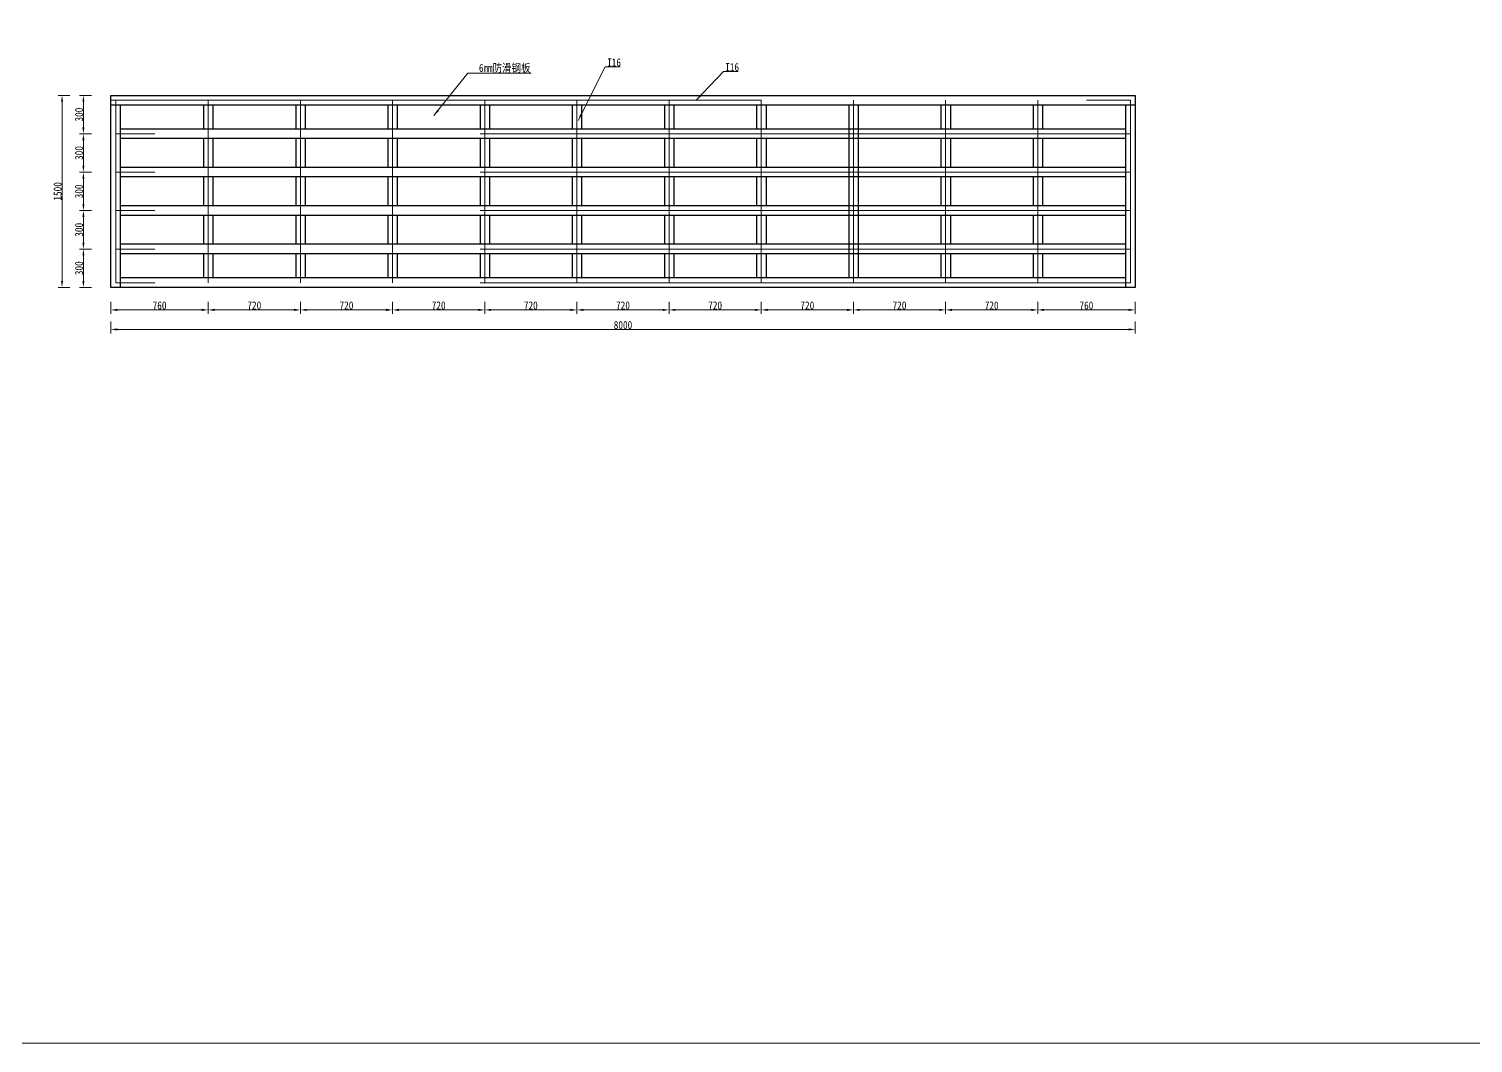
# Model space of a CAD drawing. Header units: millimetres. Extents: x -724662 to -98163, y -2532159 to 119496.
# Drawn here: x -99239.8 to -99127, y 114281.1 to 114360.4 of the extents above; entities that cross this region are included whole.
import ezdxf

# ---------------------------------------------------------------- set-up
doc = ezdxf.new("R2010")
doc.units = ezdxf.units.MM
doc.header["$LTSCALE"] = 20
doc.linetypes.add('DASHED', pattern=[19.05, 12.7, -6.35])
for name, color, linetype, lineweight in [('1粗实线', 1, 'Continuous', 30), ('4虚线', 2, 'DASHED', 18), ('标注', 1, 'Continuous', 13)]:
    doc.layers.add(name, color=color, linetype=linetype, lineweight=lineweight)
doc.styles.get("Standard").update_dxf_attribs({"font": 'simsun.ttf', "width": 0.85})
doc.dimstyles.new('100---0.25', dxfattribs={"dimscale": 0.25, "dimtxt": 2.5, "dimasz": 2, "dimexe": 1.25, "dimexo": 1.25, "dimgap": 0.125, "dimtad": 1, "dimdec": 0, "dimlfac": 100, "dimdsep": 46, "dimtxsty": 'Standard', "dimcen": 0.001, "dimclrd": 256, "dimclre": 256, "dimclrt": 7, "dimadec": 4, "dimazin": 2, "dimtfac": 1, "dimtdec": 0, "dimtmove": 1, "dimatfit": 2, "dimfxlon": 1, "dimlwd": -1, "dimlwe": -1, "dimarcsym": 0})

# ---------------------------------------------------------------- blocks, each defined once
blk = doc.blocks.new('*D695')
at = {"layer": 'Defpoints', "color": 0, "transparency": 16777216}
for p in [(-99235.52, 114343.16), (-99229.16, 114343.16), (-99230.89, 114340.16)]:
    blk.add_point(p, dxfattribs=at)
at = {"layer": '标注', "linetype": 'ByBlock', "transparency": 16777216}
blk.add_line((-99234.89, 114343.16), (-99235.83, 114343.16), dxfattribs=at)
at = {"layer": '标注', "transparency": 16777216}
for p, q in [((-99235.52, 114340.66), (-99235.52, 114342.66)), ((-99234.89, 114340.16), (-99235.83, 114340.16))]:
    blk.add_line(p, q, dxfattribs=at)
for points in [[(-99235.6, 114342.66), (-99235.44, 114342.66), (-99235.52, 114343.16)], [(-99235.6, 114340.66), (-99235.44, 114340.66), (-99235.52, 114340.16)]]:
    blk.add_solid(points, dxfattribs=at)
at = {"layer": '标注', "color": 7, "transparency": 16777216, "insert": (-99235.86, 114341.66), "char_height": 0.625, "attachment_point": 5, "rotation": 90}
blk.add_mtext('300', dxfattribs=at)
blk = doc.blocks.new('*D696')
at = {"layer": 'Defpoints', "color": 0, "transparency": 16777216}
for p in [(-99235.52, 114346.16), (-99229.16, 114346.16), (-99229.16, 114343.16)]:
    blk.add_point(p, dxfattribs=at)
at = {"layer": '标注', "linetype": 'ByBlock', "transparency": 16777216}
blk.add_line((-99234.89, 114346.16), (-99235.83, 114346.16), dxfattribs=at)
at = {"layer": '标注', "transparency": 16777216}
for p, q in [((-99235.52, 114343.66), (-99235.52, 114345.66)), ((-99234.89, 114343.16), (-99235.83, 114343.16))]:
    blk.add_line(p, q, dxfattribs=at)
for points in [[(-99235.6, 114345.66), (-99235.44, 114345.66), (-99235.52, 114346.16)], [(-99235.6, 114343.66), (-99235.44, 114343.66), (-99235.52, 114343.16)]]:
    blk.add_solid(points, dxfattribs=at)
at = {"layer": '标注', "color": 7, "transparency": 16777216, "insert": (-99235.86, 114344.66), "char_height": 0.625, "attachment_point": 5, "rotation": 90}
blk.add_mtext('300', dxfattribs=at)
blk = doc.blocks.new('*D697')
at = {"layer": 'Defpoints', "color": 0, "transparency": 16777216}
for p in [(-99235.52, 114349.16), (-99229.16, 114349.16), (-99229.16, 114346.16)]:
    blk.add_point(p, dxfattribs=at)
at = {"layer": '标注', "linetype": 'ByBlock', "transparency": 16777216}
blk.add_line((-99234.89, 114349.16), (-99235.83, 114349.16), dxfattribs=at)
at = {"layer": '标注', "transparency": 16777216}
for p, q in [((-99235.52, 114346.66), (-99235.52, 114348.66)), ((-99234.89, 114346.16), (-99235.83, 114346.16))]:
    blk.add_line(p, q, dxfattribs=at)
for points in [[(-99235.6, 114348.66), (-99235.44, 114348.66), (-99235.52, 114349.16)], [(-99235.6, 114346.66), (-99235.44, 114346.66), (-99235.52, 114346.16)]]:
    blk.add_solid(points, dxfattribs=at)
at = {"layer": '标注', "color": 7, "transparency": 16777216, "insert": (-99235.86, 114347.66), "char_height": 0.625, "attachment_point": 5, "rotation": 90}
blk.add_mtext('300', dxfattribs=at)
blk = doc.blocks.new('*D698')
at = {"layer": 'Defpoints', "color": 0, "transparency": 16777216}
for p in [(-99235.52, 114352.16), (-99229.16, 114352.16), (-99229.16, 114349.16)]:
    blk.add_point(p, dxfattribs=at)
at = {"layer": '标注', "linetype": 'ByBlock', "transparency": 16777216}
blk.add_line((-99234.89, 114352.16), (-99235.83, 114352.16), dxfattribs=at)
at = {"layer": '标注', "transparency": 16777216}
for p, q in [((-99235.52, 114349.66), (-99235.52, 114351.66)), ((-99234.89, 114349.16), (-99235.83, 114349.16))]:
    blk.add_line(p, q, dxfattribs=at)
for points in [[(-99235.6, 114351.66), (-99235.44, 114351.66), (-99235.52, 114352.16)], [(-99235.6, 114349.66), (-99235.44, 114349.66), (-99235.52, 114349.16)]]:
    blk.add_solid(points, dxfattribs=at)
at = {"layer": '标注', "color": 7, "transparency": 16777216, "insert": (-99235.86, 114350.66), "char_height": 0.625, "attachment_point": 5, "rotation": 90}
blk.add_mtext('300', dxfattribs=at)
blk = doc.blocks.new('*D699')
at = {"layer": 'Defpoints', "color": 0, "transparency": 16777216}
for p in [(-99235.52, 114355.16), (-99234.21, 114355.16), (-99229.16, 114352.16)]:
    blk.add_point(p, dxfattribs=at)
at = {"layer": '标注', "linetype": 'ByBlock', "transparency": 16777216}
blk.add_line((-99234.89, 114355.16), (-99235.83, 114355.16), dxfattribs=at)
at = {"layer": '标注', "transparency": 16777216}
for p, q in [((-99235.52, 114352.66), (-99235.52, 114354.66)), ((-99234.89, 114352.16), (-99235.83, 114352.16))]:
    blk.add_line(p, q, dxfattribs=at)
for points in [[(-99235.6, 114354.66), (-99235.44, 114354.66), (-99235.52, 114355.16)], [(-99235.6, 114352.66), (-99235.44, 114352.66), (-99235.52, 114352.16)]]:
    blk.add_solid(points, dxfattribs=at)
at = {"layer": '标注', "color": 7, "transparency": 16777216, "insert": (-99235.86, 114353.66), "char_height": 0.625, "attachment_point": 5, "rotation": 90}
blk.add_mtext('300', dxfattribs=at)
blk = doc.blocks.new('*D700')
at = {"layer": 'Defpoints', "color": 0, "transparency": 16777216}
for p in [(-99233.37, 114340.16), (-99225.77, 114340.53), (-99225.77, 114338.4)]:
    blk.add_point(p, dxfattribs=at)
at = {"layer": '标注', "transparency": 16777216}
for p, q in [((-99233.37, 114339.03), (-99233.37, 114338.09)), ((-99232.87, 114338.4), (-99226.27, 114338.4))]:
    blk.add_line(p, q, dxfattribs=at)
at = {"layer": '标注', "linetype": 'ByBlock', "transparency": 16777216}
blk.add_line((-99225.77, 114339.03), (-99225.77, 114338.09), dxfattribs=at)
at = {"layer": '标注', "transparency": 16777216}
for points in [[(-99232.87, 114338.49), (-99232.87, 114338.32), (-99233.37, 114338.4)], [(-99226.27, 114338.49), (-99226.27, 114338.32), (-99225.77, 114338.4)]]:
    blk.add_solid(points, dxfattribs=at)
at = {"layer": '标注', "color": 7, "transparency": 16777216, "insert": (-99229.57, 114338.75), "char_height": 0.625, "attachment_point": 5}
blk.add_mtext('760', dxfattribs=at)
blk = doc.blocks.new('*D701')
at = {"layer": 'Defpoints', "color": 0, "transparency": 16777216}
for p in [(-99225.77, 114340.53), (-99218.57, 114340.53), (-99218.57, 114338.4)]:
    blk.add_point(p, dxfattribs=at)
at = {"layer": '标注', "transparency": 16777216}
for p, q in [((-99225.77, 114339.03), (-99225.77, 114338.09)), ((-99225.27, 114338.4), (-99219.07, 114338.4))]:
    blk.add_line(p, q, dxfattribs=at)
at = {"layer": '标注', "linetype": 'ByBlock', "transparency": 16777216}
blk.add_line((-99218.57, 114339.03), (-99218.57, 114338.09), dxfattribs=at)
at = {"layer": '标注', "transparency": 16777216}
for points in [[(-99225.27, 114338.49), (-99225.27, 114338.32), (-99225.77, 114338.4)], [(-99219.07, 114338.49), (-99219.07, 114338.32), (-99218.57, 114338.4)]]:
    blk.add_solid(points, dxfattribs=at)
at = {"layer": '标注', "color": 7, "transparency": 16777216, "insert": (-99222.17, 114338.75), "char_height": 0.625, "attachment_point": 5}
blk.add_mtext('720', dxfattribs=at)
blk = doc.blocks.new('*D702')
at = {"layer": 'Defpoints', "color": 0, "transparency": 16777216}
for p in [(-99218.57, 114340.53), (-99211.37, 114340.53), (-99211.37, 114338.4)]:
    blk.add_point(p, dxfattribs=at)
at = {"layer": '标注', "transparency": 16777216}
for p, q in [((-99218.57, 114339.03), (-99218.57, 114338.09)), ((-99218.07, 114338.4), (-99211.87, 114338.4))]:
    blk.add_line(p, q, dxfattribs=at)
at = {"layer": '标注', "linetype": 'ByBlock', "transparency": 16777216}
blk.add_line((-99211.37, 114339.03), (-99211.37, 114338.09), dxfattribs=at)
at = {"layer": '标注', "transparency": 16777216}
for points in [[(-99218.07, 114338.49), (-99218.07, 114338.32), (-99218.57, 114338.4)], [(-99211.87, 114338.49), (-99211.87, 114338.32), (-99211.37, 114338.4)]]:
    blk.add_solid(points, dxfattribs=at)
at = {"layer": '标注', "color": 7, "transparency": 16777216, "insert": (-99214.97, 114338.75), "char_height": 0.625, "attachment_point": 5}
blk.add_mtext('720', dxfattribs=at)
blk = doc.blocks.new('*D703')
at = {"layer": 'Defpoints', "color": 0, "transparency": 16777216}
for p in [(-99211.37, 114340.53), (-99204.17, 114340.53), (-99204.17, 114338.4)]:
    blk.add_point(p, dxfattribs=at)
at = {"layer": '标注', "transparency": 16777216}
for p, q in [((-99211.37, 114339.03), (-99211.37, 114338.09)), ((-99210.87, 114338.4), (-99204.67, 114338.4))]:
    blk.add_line(p, q, dxfattribs=at)
at = {"layer": '标注', "linetype": 'ByBlock', "transparency": 16777216}
blk.add_line((-99204.17, 114339.03), (-99204.17, 114338.09), dxfattribs=at)
at = {"layer": '标注', "transparency": 16777216}
for points in [[(-99210.87, 114338.49), (-99210.87, 114338.32), (-99211.37, 114338.4)], [(-99204.67, 114338.49), (-99204.67, 114338.32), (-99204.17, 114338.4)]]:
    blk.add_solid(points, dxfattribs=at)
at = {"layer": '标注', "color": 7, "transparency": 16777216, "insert": (-99207.77, 114338.75), "char_height": 0.625, "attachment_point": 5}
blk.add_mtext('720', dxfattribs=at)
blk = doc.blocks.new('*D704')
at = {"layer": 'Defpoints', "color": 0, "transparency": 16777216}
for p in [(-99204.17, 114340.53), (-99196.97, 114340.53), (-99196.97, 114338.4)]:
    blk.add_point(p, dxfattribs=at)
at = {"layer": '标注', "transparency": 16777216}
for p, q in [((-99204.17, 114339.03), (-99204.17, 114338.09)), ((-99203.67, 114338.4), (-99197.47, 114338.4))]:
    blk.add_line(p, q, dxfattribs=at)
at = {"layer": '标注', "linetype": 'ByBlock', "transparency": 16777216}
blk.add_line((-99196.97, 114339.03), (-99196.97, 114338.09), dxfattribs=at)
at = {"layer": '标注', "transparency": 16777216}
for points in [[(-99203.67, 114338.49), (-99203.67, 114338.32), (-99204.17, 114338.4)], [(-99197.47, 114338.49), (-99197.47, 114338.32), (-99196.97, 114338.4)]]:
    blk.add_solid(points, dxfattribs=at)
at = {"layer": '标注', "color": 7, "transparency": 16777216, "insert": (-99200.57, 114338.75), "char_height": 0.625, "attachment_point": 5}
blk.add_mtext('720', dxfattribs=at)
blk = doc.blocks.new('*D705')
at = {"layer": 'Defpoints', "color": 0, "transparency": 16777216}
for p in [(-99196.97, 114340.53), (-99189.77, 114340.53), (-99189.77, 114338.4)]:
    blk.add_point(p, dxfattribs=at)
at = {"layer": '标注', "transparency": 16777216}
for p, q in [((-99196.97, 114339.03), (-99196.97, 114338.09)), ((-99196.47, 114338.4), (-99190.27, 114338.4))]:
    blk.add_line(p, q, dxfattribs=at)
at = {"layer": '标注', "linetype": 'ByBlock', "transparency": 16777216}
blk.add_line((-99189.77, 114339.03), (-99189.77, 114338.09), dxfattribs=at)
at = {"layer": '标注', "transparency": 16777216}
for points in [[(-99196.47, 114338.49), (-99196.47, 114338.32), (-99196.97, 114338.4)], [(-99190.27, 114338.49), (-99190.27, 114338.32), (-99189.77, 114338.4)]]:
    blk.add_solid(points, dxfattribs=at)
at = {"layer": '标注', "color": 7, "transparency": 16777216, "insert": (-99193.37, 114338.75), "char_height": 0.625, "attachment_point": 5}
blk.add_mtext('720', dxfattribs=at)
blk = doc.blocks.new('*D706')
at = {"layer": 'Defpoints', "color": 0, "transparency": 16777216}
for p in [(-99189.77, 114340.53), (-99182.57, 114340.9), (-99182.57, 114338.4)]:
    blk.add_point(p, dxfattribs=at)
at = {"layer": '标注', "transparency": 16777216}
for p, q in [((-99189.77, 114339.03), (-99189.77, 114338.09)), ((-99189.27, 114338.4), (-99183.07, 114338.4))]:
    blk.add_line(p, q, dxfattribs=at)
at = {"layer": '标注', "linetype": 'ByBlock', "transparency": 16777216}
blk.add_line((-99182.57, 114339.03), (-99182.57, 114338.09), dxfattribs=at)
at = {"layer": '标注', "transparency": 16777216}
for points in [[(-99189.27, 114338.49), (-99189.27, 114338.32), (-99189.77, 114338.4)], [(-99183.07, 114338.49), (-99183.07, 114338.32), (-99182.57, 114338.4)]]:
    blk.add_solid(points, dxfattribs=at)
at = {"layer": '标注', "color": 7, "transparency": 16777216, "insert": (-99186.17, 114338.75), "char_height": 0.625, "attachment_point": 5}
blk.add_mtext('720', dxfattribs=at)
blk = doc.blocks.new('*D707')
at = {"layer": 'Defpoints', "color": 0, "transparency": 16777216}
for p in [(-99182.57, 114340.9), (-99175.37, 114340.53), (-99175.37, 114338.4)]:
    blk.add_point(p, dxfattribs=at)
at = {"layer": '标注', "transparency": 16777216}
for p, q in [((-99182.57, 114339.03), (-99182.57, 114338.09)), ((-99182.07, 114338.4), (-99175.87, 114338.4))]:
    blk.add_line(p, q, dxfattribs=at)
at = {"layer": '标注', "linetype": 'ByBlock', "transparency": 16777216}
blk.add_line((-99175.37, 114339.03), (-99175.37, 114338.09), dxfattribs=at)
at = {"layer": '标注', "transparency": 16777216}
for points in [[(-99182.07, 114338.49), (-99182.07, 114338.32), (-99182.57, 114338.4)], [(-99175.87, 114338.49), (-99175.87, 114338.32), (-99175.37, 114338.4)]]:
    blk.add_solid(points, dxfattribs=at)
at = {"layer": '标注', "color": 7, "transparency": 16777216, "insert": (-99178.97, 114338.75), "char_height": 0.625, "attachment_point": 5}
blk.add_mtext('720', dxfattribs=at)
blk = doc.blocks.new('*D708')
at = {"layer": 'Defpoints', "color": 0, "transparency": 16777216}
for p in [(-99175.37, 114340.53), (-99168.17, 114340.53), (-99168.17, 114338.4)]:
    blk.add_point(p, dxfattribs=at)
at = {"layer": '标注', "transparency": 16777216}
for p, q in [((-99175.37, 114339.03), (-99175.37, 114338.09)), ((-99174.87, 114338.4), (-99168.67, 114338.4))]:
    blk.add_line(p, q, dxfattribs=at)
at = {"layer": '标注', "linetype": 'ByBlock', "transparency": 16777216}
blk.add_line((-99168.17, 114339.03), (-99168.17, 114338.09), dxfattribs=at)
at = {"layer": '标注', "transparency": 16777216}
for points in [[(-99174.87, 114338.49), (-99174.87, 114338.32), (-99175.37, 114338.4)], [(-99168.67, 114338.49), (-99168.67, 114338.32), (-99168.17, 114338.4)]]:
    blk.add_solid(points, dxfattribs=at)
at = {"layer": '标注', "color": 7, "transparency": 16777216, "insert": (-99171.77, 114338.75), "char_height": 0.625, "attachment_point": 5}
blk.add_mtext('720', dxfattribs=at)
blk = doc.blocks.new('*D709')
at = {"layer": 'Defpoints', "color": 0, "transparency": 16777216}
for p in [(-99168.17, 114340.53), (-99160.97, 114340.53), (-99160.97, 114338.4)]:
    blk.add_point(p, dxfattribs=at)
at = {"layer": '标注', "transparency": 16777216}
for p, q in [((-99168.17, 114339.03), (-99168.17, 114338.09)), ((-99167.67, 114338.4), (-99161.47, 114338.4))]:
    blk.add_line(p, q, dxfattribs=at)
at = {"layer": '标注', "linetype": 'ByBlock', "transparency": 16777216}
blk.add_line((-99160.97, 114339.03), (-99160.97, 114338.09), dxfattribs=at)
at = {"layer": '标注', "transparency": 16777216}
for points in [[(-99167.67, 114338.49), (-99167.67, 114338.32), (-99168.17, 114338.4)], [(-99161.47, 114338.49), (-99161.47, 114338.32), (-99160.97, 114338.4)]]:
    blk.add_solid(points, dxfattribs=at)
at = {"layer": '标注', "color": 7, "transparency": 16777216, "insert": (-99164.57, 114338.75), "char_height": 0.625, "attachment_point": 5}
blk.add_mtext('720', dxfattribs=at)
blk = doc.blocks.new('*D710')
at = {"layer": 'Defpoints', "color": 0, "transparency": 16777216}
for p in [(-99160.97, 114340.53), (-99153.37, 114340.16), (-99153.37, 114338.4)]:
    blk.add_point(p, dxfattribs=at)
at = {"layer": '标注', "transparency": 16777216}
for p, q in [((-99160.97, 114339.03), (-99160.97, 114338.09)), ((-99160.47, 114338.4), (-99153.87, 114338.4))]:
    blk.add_line(p, q, dxfattribs=at)
at = {"layer": '标注', "linetype": 'ByBlock', "transparency": 16777216}
blk.add_line((-99153.37, 114339.03), (-99153.37, 114338.09), dxfattribs=at)
at = {"layer": '标注', "transparency": 16777216}
for points in [[(-99160.47, 114338.49), (-99160.47, 114338.32), (-99160.97, 114338.4)], [(-99153.87, 114338.49), (-99153.87, 114338.32), (-99153.37, 114338.4)]]:
    blk.add_solid(points, dxfattribs=at)
at = {"layer": '标注', "color": 7, "transparency": 16777216, "insert": (-99157.17, 114338.75), "char_height": 0.625, "attachment_point": 5}
blk.add_mtext('760', dxfattribs=at)
blk = doc.blocks.new('*D711')
at = {"layer": 'Defpoints', "color": 0, "transparency": 16777216}
for p in [(-99233.37, 114340.16), (-99153.37, 114340.16), (-99153.37, 114336.88)]:
    blk.add_point(p, dxfattribs=at)
at = {"layer": '标注', "transparency": 16777216}
for p, q in [((-99233.37, 114337.5), (-99233.37, 114336.56)), ((-99232.87, 114336.88), (-99153.87, 114336.88))]:
    blk.add_line(p, q, dxfattribs=at)
at = {"layer": '标注', "linetype": 'ByBlock', "transparency": 16777216}
blk.add_line((-99153.37, 114337.5), (-99153.37, 114336.56), dxfattribs=at)
at = {"layer": '标注', "transparency": 16777216}
for points in [[(-99232.87, 114336.96), (-99232.87, 114336.79), (-99233.37, 114336.88)], [(-99153.87, 114336.96), (-99153.87, 114336.79), (-99153.37, 114336.88)]]:
    blk.add_solid(points, dxfattribs=at)
at = {"layer": '标注', "color": 7, "transparency": 16777216, "insert": (-99193.37, 114337.22), "char_height": 0.625, "attachment_point": 5}
blk.add_mtext('8000', dxfattribs=at)
blk = doc.blocks.new('*D712')
at = {"layer": 'Defpoints', "color": 0, "transparency": 16777216}
for p in [(-99237.19, 114355.16), (-99234.21, 114355.16), (-99230.15, 114340.16)]:
    blk.add_point(p, dxfattribs=at)
at = {"layer": '标注', "linetype": 'ByBlock', "transparency": 16777216}
blk.add_line((-99236.57, 114355.16), (-99237.5, 114355.16), dxfattribs=at)
at = {"layer": '标注', "transparency": 16777216}
for p, q in [((-99237.19, 114340.66), (-99237.19, 114354.66)), ((-99236.57, 114340.16), (-99237.5, 114340.16))]:
    blk.add_line(p, q, dxfattribs=at)
for points in [[(-99237.27, 114354.66), (-99237.11, 114354.66), (-99237.19, 114355.16)], [(-99237.27, 114340.66), (-99237.11, 114340.66), (-99237.19, 114340.16)]]:
    blk.add_solid(points, dxfattribs=at)
at = {"layer": '标注', "color": 7, "transparency": 16777216, "insert": (-99237.53, 114347.66), "char_height": 0.625, "attachment_point": 5, "rotation": 90}
blk.add_mtext('1500', dxfattribs=at)

msp = doc.modelspace()

# ---------------------------------------------------------------- linework, layer by layer
at = {"layer": '1粗实线'}
for p, q in [((-99233.3681, 114355.1556), (-99153.3681, 114355.1556)), ((-99233.3681, 114340.1556), (-99233.3681, 114355.1556)), ((-99153.3681, 114355.1556), (-99153.3681, 114340.1556)), ((-99233.3681, 114354.4156), (-99153.3681, 114354.4156)), ((-99232.6281, 114340.1556), (-99232.6281, 114354.4156)), ((-99226.1381, 114354.4156), (-99226.1381, 114352.5256)), ((-99225.3981, 114354.4156), (-99225.3981, 114352.5256)), ((-99218.9381, 114354.4156), (-99218.9381, 114352.5256)), ((-99218.1981, 114354.4156), (-99218.1981, 114352.5256)), ((-99211.7381, 114354.4156), (-99211.7381, 114352.5256)), ((-99210.9981, 114354.4156), (-99210.9981, 114352.5256)), ((-99204.5381, 114354.4156), (-99204.5381, 114352.5256)), ((-99203.7981, 114354.4156), (-99203.7981, 114352.5256)), ((-99197.3381, 114354.4156), (-99197.3381, 114352.5256)), ((-99196.5981, 114354.4156), (-99196.5981, 114352.5256)), ((-99190.1381, 114354.4156), (-99190.1381, 114352.5256)), ((-99189.3981, 114354.4156), (-99189.3981, 114352.5256)), ((-99182.9381, 114354.4156), (-99182.9381, 114352.5256)), ((-99182.1981, 114354.4156), (-99182.1981, 114352.5256)), ((-99175.7381, 114354.4156), (-99175.7381, 114341.3256)), ((-99174.9981, 114354.4156), (-99174.9981, 114341.3256)), ((-99168.5381, 114354.4156), (-99168.5381, 114352.5256)), ((-99167.7981, 114354.4156), (-99167.7981, 114352.5256)), ((-99161.3381, 114354.4156), (-99161.3381, 114352.5256)), ((-99160.5981, 114354.4156), (-99160.5981, 114352.5256)), ((-99154.1081, 114354.4156), (-99154.1081, 114340.1556)), ((-99154.1081, 114352.5256), (-99232.6281, 114352.5256)), ((-99154.1081, 114351.7856), (-99232.6281, 114351.7856)), ((-99226.1381, 114351.7856), (-99226.1381, 114349.5256)), ((-99225.3981, 114351.7856), (-99225.3981, 114349.5256)), ((-99218.9381, 114351.7856), (-99218.9381, 114349.5256)), ((-99218.1981, 114351.7856), (-99218.1981, 114349.5256)), ((-99211.7381, 114351.7856), (-99211.7381, 114349.5256)), ((-99210.9981, 114351.7856), (-99210.9981, 114349.5256)), ((-99204.5381, 114351.7856), (-99204.5381, 114349.5256)), ((-99203.7981, 114351.7856), (-99203.7981, 114349.5256)), ((-99197.3381, 114351.7856), (-99197.3381, 114349.5256)), ((-99196.5981, 114351.7856), (-99196.5981, 114349.5256)), ((-99190.1381, 114351.7856), (-99190.1381, 114349.5256)), ((-99189.3981, 114351.7856), (-99189.3981, 114349.5256)), ((-99182.9381, 114351.7856), (-99182.9381, 114349.5256)), ((-99182.1981, 114351.7856), (-99182.1981, 114349.5256)), ((-99168.5381, 114351.7856), (-99168.5381, 114349.5256)), ((-99167.7981, 114351.7856), (-99167.7981, 114349.5256)), ((-99161.3381, 114351.7856), (-99161.3381, 114349.5256)), ((-99160.5981, 114351.7856), (-99160.5981, 114349.5256)), ((-99154.1081, 114349.5256), (-99232.6281, 114349.5256)), ((-99154.1081, 114348.7856), (-99232.6281, 114348.7856)), ((-99226.1381, 114348.7856), (-99226.1381, 114346.5256)), ((-99225.3981, 114348.7856), (-99225.3981, 114346.5256)), ((-99218.9381, 114348.7856), (-99218.9381, 114346.5256)), ((-99218.1981, 114348.7856), (-99218.1981, 114346.5256)), ((-99211.7381, 114348.7856), (-99211.7381, 114346.5256)), ((-99210.9981, 114348.7856), (-99210.9981, 114346.5256)), ((-99204.5381, 114348.7856), (-99204.5381, 114346.5256)), ((-99203.7981, 114348.7856), (-99203.7981, 114346.5256)), ((-99197.3381, 114348.7856), (-99197.3381, 114346.5256)), ((-99196.5981, 114348.7856), (-99196.5981, 114346.5256)), ((-99190.1381, 114348.7856), (-99190.1381, 114346.5256)), ((-99189.3981, 114348.7856), (-99189.3981, 114346.5256)), ((-99182.9381, 114348.7856), (-99182.9381, 114346.5256)), ((-99182.1981, 114348.7856), (-99182.1981, 114346.5256)), ((-99175.7381, 114348.7856), (-99175.7381, 114346.5256)), ((-99174.9981, 114348.7856), (-99174.9981, 114346.5256)), ((-99168.5381, 114348.7856), (-99168.5381, 114346.5256)), ((-99167.7981, 114348.7856), (-99167.7981, 114346.5256)), ((-99161.3381, 114348.7856), (-99161.3381, 114346.5256)), ((-99160.5981, 114348.7856), (-99160.5981, 114346.5256)), ((-99154.1081, 114346.5256), (-99232.6281, 114346.5256)), ((-99154.1081, 114345.7856), (-99232.6281, 114345.7856)), ((-99226.1381, 114345.7856), (-99226.1381, 114343.5256)), ((-99225.3981, 114345.7856), (-99225.3981, 114343.5256)), ((-99218.9381, 114345.7856), (-99218.9381, 114343.5256)), ((-99218.1981, 114345.7856), (-99218.1981, 114343.5256)), ((-99211.7381, 114345.7856), (-99211.7381, 114343.5256)), ((-99210.9981, 114345.7856), (-99210.9981, 114343.5256)), ((-99204.5381, 114345.7856), (-99204.5381, 114343.5256)), ((-99203.7981, 114345.7856), (-99203.7981, 114343.5256)), ((-99197.3381, 114345.7856), (-99197.3381, 114343.5256)), ((-99196.5981, 114345.7856), (-99196.5981, 114343.5256)), ((-99190.1381, 114345.7856), (-99190.1381, 114343.5256)), ((-99189.3981, 114345.7856), (-99189.3981, 114343.5256)), ((-99182.9381, 114345.7856), (-99182.9381, 114343.5256)), ((-99182.1981, 114345.7856), (-99182.1981, 114343.5256)), ((-99175.7381, 114345.7856), (-99175.7381, 114343.5256)), ((-99174.9981, 114345.7856), (-99174.9981, 114343.5256)), ((-99168.5381, 114345.7856), (-99168.5381, 114343.5256)), ((-99167.7981, 114345.7856), (-99167.7981, 114343.5256)), ((-99161.3381, 114345.7856), (-99161.3381, 114343.5256)), ((-99160.5981, 114345.7856), (-99160.5981, 114343.5256)), ((-99154.1081, 114343.5256), (-99232.6281, 114343.5256)), ((-99154.1081, 114342.7856), (-99232.6281, 114342.7856)), ((-99226.1381, 114342.7856), (-99226.1381, 114340.8956)), ((-99225.3981, 114342.7856), (-99225.3981, 114340.8956)), ((-99218.9381, 114342.7856), (-99218.9381, 114340.8956)), ((-99218.1981, 114342.7856), (-99218.1981, 114340.8956)), ((-99211.7381, 114342.7856), (-99211.7381, 114340.8956)), ((-99210.9981, 114342.7856), (-99210.9981, 114340.8956)), ((-99204.5381, 114342.7856), (-99204.5381, 114340.8956)), ((-99203.7981, 114342.7856), (-99203.7981, 114340.8956)), ((-99197.3381, 114342.7856), (-99197.3381, 114340.8956)), ((-99196.5981, 114342.7856), (-99196.5981, 114340.8956)), ((-99190.1381, 114342.7856), (-99190.1381, 114340.8956)), ((-99189.3981, 114342.7856), (-99189.3981, 114340.8956)), ((-99182.9381, 114342.7856), (-99182.9381, 114340.8956)), ((-99182.1981, 114342.7856), (-99182.1981, 114340.8956)), ((-99175.7381, 114342.7856), (-99175.7381, 114340.8956)), ((-99174.9981, 114342.7856), (-99174.9981, 114340.8956)), ((-99168.5381, 114342.7856), (-99168.5381, 114340.8956)), ((-99167.7981, 114342.7856), (-99167.7981, 114340.8956)), ((-99161.3381, 114342.7856), (-99161.3381, 114340.8956)), ((-99160.5981, 114342.7856), (-99160.5981, 114340.8956)), ((-99153.3681, 114340.1556), (-99233.3681, 114340.1556)), ((-99154.1081, 114340.8956), (-99232.6281, 114340.8956))]:
    msp.add_line(p, q, dxfattribs=at)
at = {"layer": '4虚线', "ltscale": 0.2}
for p, q in [((-99233.3681, 114354.7856), (-99153.7381, 114354.7856)), ((-99232.9981, 114340.5256), (-99232.9981, 114354.7856)), ((-99225.7681, 114354.7856), (-99225.7681, 114340.5256)), ((-99218.5681, 114354.7856), (-99218.5681, 114340.5256)), ((-99211.3681, 114354.7856), (-99211.3681, 114340.5256)), ((-99204.1681, 114354.7856), (-99204.1681, 114340.5256)), ((-99196.9681, 114354.7856), (-99196.9681, 114340.5256)), ((-99189.7681, 114354.7856), (-99189.7681, 114340.5256)), ((-99182.5681, 114354.7856), (-99182.5681, 114340.5256)), ((-99175.3681, 114354.7856), (-99175.3681, 114340.5256)), ((-99168.1681, 114354.7856), (-99168.1681, 114340.5256)), ((-99160.9681, 114354.7856), (-99160.9681, 114340.5256)), ((-99153.7381, 114354.7856), (-99153.7381, 114340.5256)), ((-99153.7381, 114352.1556), (-99232.9981, 114352.1556)), ((-99153.7381, 114349.1556), (-99232.9981, 114349.1556)), ((-99153.7381, 114346.1556), (-99232.9981, 114346.1556)), ((-99153.7381, 114343.1556), (-99232.9981, 114343.1556)), ((-99153.7381, 114340.5256), (-99232.9981, 114340.5256))]:
    msp.add_line(p, q, dxfattribs=at)
at = {"layer": '标注'}
msp.add_lwpolyline([(-98943.6003, 114281.1333), (-99310.3241, 114281.1333), (-99310.3241, 114439.5727), (-98943.6003, 114439.5727)], close=True, dxfattribs=at)

# ---------------------------------------------------------------- texts
at = {"layer": '标注', "color": 7, "char_height": 0.62, "attachment_point": 7}
for s, insert in [('I16', (-99194.6014, 114357.4148)), ('6mm防滑钢板', (-99204.625, 114356.9189)), ('I16', (-99185.378, 114357.0478))]:
    msp.add_mtext(s, dxfattribs=dict(at, insert=insert))

# ---------------------------------------------------------------- dimensions: what is measured, and where the dimension line sits
at = {"layer": '标注'}
for base, p1, p2, picture, middle in [((-99237.1905, 114355.1556), (-99230.1455, 114340.1556), (-99234.2081, 114355.1556), '*D712', (-99237.5342, 114347.6556)), ((-99235.5187, 114355.1556), (-99229.1579, 114352.1556), (-99234.2081, 114355.1556), '*D699', (-99235.8624, 114353.6556)), ((-99235.5187, 114352.1556), (-99229.1579, 114349.1556), (-99229.1579, 114352.1556), '*D698', (-99235.8624, 114350.6556)), ((-99235.5187, 114349.1556), (-99229.1579, 114346.1556), (-99229.1579, 114349.1556), '*D697', (-99235.8624, 114347.6556)), ((-99235.5187, 114346.1556), (-99229.1579, 114343.1556), (-99229.1579, 114346.1556), '*D696', (-99235.8624, 114344.6556)), ((-99235.5187, 114343.1556), (-99230.8855, 114340.1556), (-99229.1579, 114343.1556), '*D695', (-99235.8624, 114341.6556))]:
    dim = msp.add_linear_dim(base=base, p1=p1, p2=p2, angle=90, dimstyle='100---0.25', dxfattribs=at)
    dim.commit()
    dim.dimension.update_dxf_attribs({"geometry": picture, "text_midpoint": middle})
for base, p1, p2, picture, middle in [((-99225.7681, 114338.4029), (-99233.3681, 114340.1556), (-99225.7681, 114340.5256), '*D700', (-99229.5681, 114338.7467)), ((-99153.3681, 114336.876), (-99233.3681, 114340.1556), (-99153.3681, 114340.1556), '*D711', (-99193.3681, 114337.2198)), ((-99218.5681, 114338.4029), (-99225.7681, 114340.5256), (-99218.5681, 114340.5256), '*D701', (-99222.1681, 114338.7467)), ((-99211.3681, 114338.4029), (-99218.5681, 114340.5256), (-99211.3681, 114340.5256), '*D702', (-99214.9681, 114338.7467)), ((-99204.1681, 114338.4029), (-99211.3681, 114340.5256), (-99204.1681, 114340.5256), '*D703', (-99207.7681, 114338.7467)), ((-99196.9681, 114338.4029), (-99204.1681, 114340.5256), (-99196.9681, 114340.5256), '*D704', (-99200.5681, 114338.7467)), ((-99189.7681, 114338.4029), (-99196.9681, 114340.5256), (-99189.7681, 114340.5256), '*D705', (-99193.3681, 114338.7467)), ((-99182.5681, 114338.4029), (-99189.7681, 114340.5256), (-99182.5681, 114340.8956), '*D706', (-99186.1681, 114338.7467)), ((-99175.3681, 114338.4029), (-99182.5681, 114340.8956), (-99175.3681, 114340.5256), '*D707', (-99178.9681, 114338.7467)), ((-99168.1681, 114338.4029), (-99175.3681, 114340.5256), (-99168.1681, 114340.5256), '*D708', (-99171.7681, 114338.7467)), ((-99160.9681, 114338.4029), (-99168.1681, 114340.5256), (-99160.9681, 114340.5256), '*D709', (-99164.5681, 114338.7467)), ((-99153.3681, 114338.4029), (-99160.9681, 114340.5256), (-99153.3681, 114340.1556), '*D710', (-99157.1681, 114338.7467))]:
    dim = msp.add_linear_dim(base=base, p1=p1, p2=p2, dimstyle='100---0.25', dxfattribs=at)
    dim.commit()
    dim.dimension.update_dxf_attribs({"geometry": picture, "text_midpoint": middle})

# ---------------------------------------------------------------- leaders
at = {"layer": '标注', "annotation_type": 0, "has_hookline": 1, "hookline_direction": 0, "text_width": 4.0747}
msp.add_leader([(-99208.136, 114353.5795), (-99205.4864, 114356.8876), (-99204.6562, 114356.8876)], dimstyle='100---0.25', dxfattribs=at)
at = {"layer": '标注', "annotation_type": 0, "has_hookline": 1, "hookline_direction": 0}
for points in [[(-99196.873, 114353.1996), (-99194.7505, 114357.3836), (-99194.6327, 114357.3836)], [(-99187.6495, 114354.7856), (-99185.5271, 114357.0165), (-99185.4092, 114357.0165)]]:
    msp.add_leader(points, dimstyle='100---0.25', dxfattribs=at)

doc.saveas('drawing.dxf')
